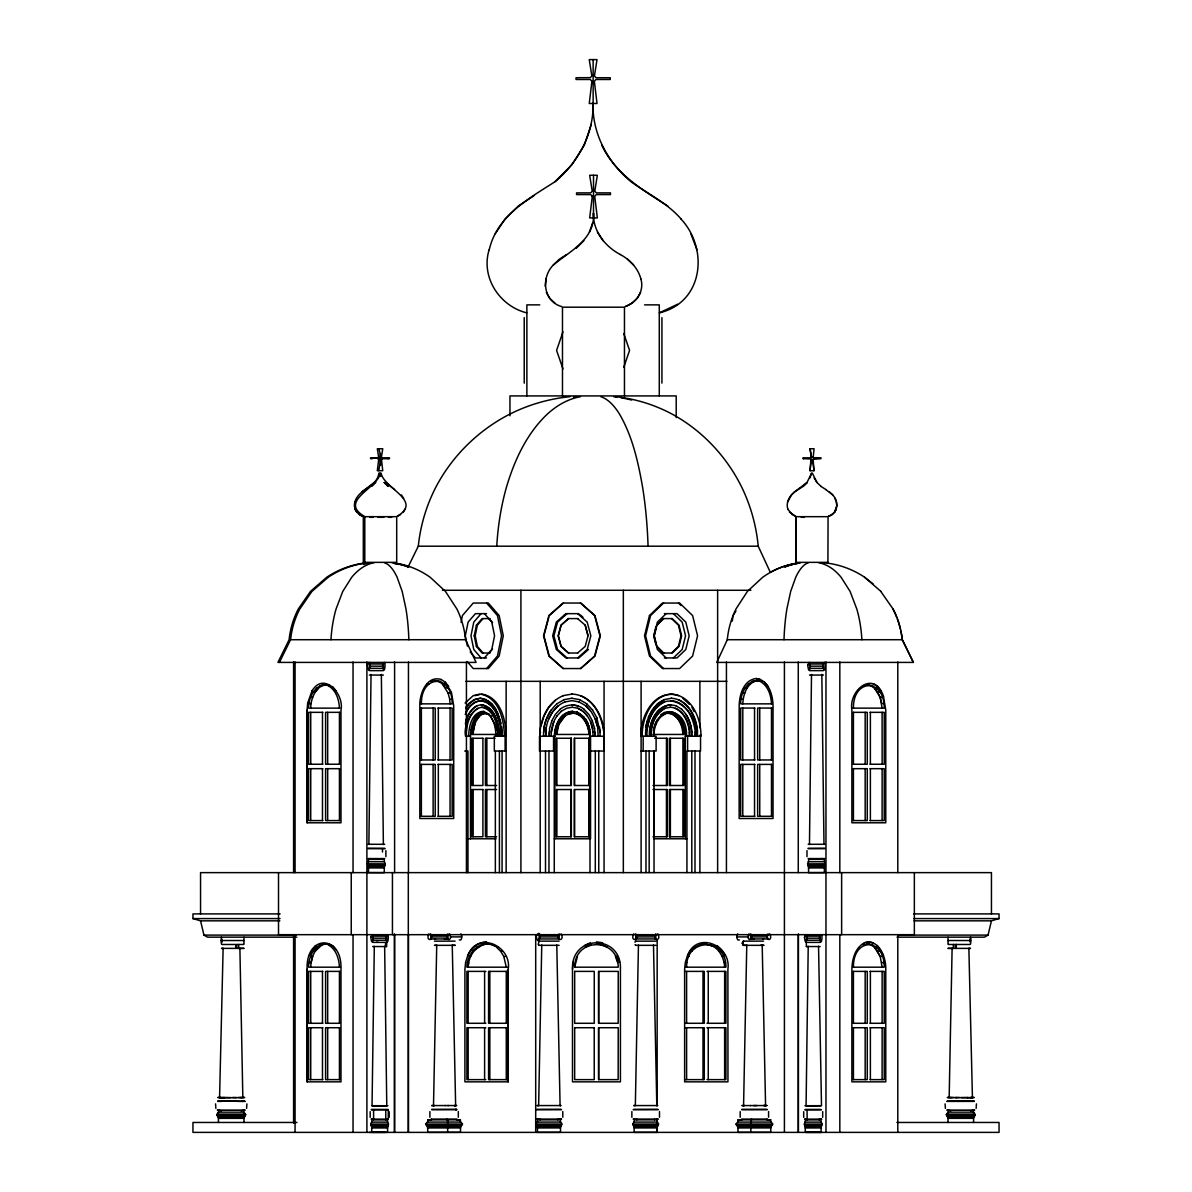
<?xml version="1.0" encoding="UTF-8"?>
<svg xmlns="http://www.w3.org/2000/svg" width="1192" height="1192" viewBox="0 0 1192 1192"><rect width="100%" height="100%" fill="white"/><g stroke="black" fill="none" stroke-linecap="round" stroke-linejoin="round"><path stroke-width="1.5" d="M368.417 866.48L368.507 872.604L384.256 872.633L384.36 866.509M368.507 861.727L368.522 859.372L384.271 859.402L384.271 861.756M370.31 859.372L370.31 858.568M371.695 1126.574L371.785 1132.326L387.549 1132.355L387.638 1126.604M371.8 1122.104L371.8 1119.884L387.549 1119.914L387.549 1122.134M373.588 1119.884L373.603 1109.856M382.468 859.402L382.468 858.583M382.483 852.012L382.483 848.719M385.761 1119.914L385.761 1109.871M386.402 942.395L386.402 946.552L386.64 942.395L372.932 942.38M371.368 1109.841L388.279 1109.886L388.279 1119.154L387.117 1119.154M948.013 1122.462L948.013 1118.319M948.013 1112.881L948.013 1110.78L973.536 1110.81L973.536 1112.881M948.013 943.826L948.013 937.225M950.918 1110.81L946.835 1110.08L974.698 1110.08L970.616 1110.81M968.977 948.355L970.482 948.37L953.54 948.385L953.54 944.481L948.281 944.481M970.616 943.826L970.616 937.225M973.536 1122.462L973.685 1117.083M809.472 844.487L811.499 674.419M371.04 674.389L368.879 844.457M374.303 946.269L372.038 1105.863L386.774 1105.893L384.643 946.284M808.221 946.284L806.075 1105.893L821.497 1105.699L818.546 946.269M538.635 1105.729L541.749 945.003M635.336 1105.729L638.45 945.003M433.501 1105.729L436.734 945.003M743.57 1105.729L746.773 945.003M236.761 1097.668L219.566 1097.653L223.127 948.43M949.16 1097.653L952.11 948.43M430.58 933.857C434.469 941.397 425.052 941.397 428.926 933.857M449.622 933.828C453.496 941.367 444.095 941.367 447.968 933.828M460.917 933.828C462.317 935.392 462.138 941.382 459.278 939.937M739.398 939.966C736.537 941.427 736.343 935.422 737.744 933.857M750.692 933.857C754.581 941.397 745.164 941.397 749.053 933.857M769.734 933.828C773.623 941.367 764.206 941.367 768.08 933.828M808.504 866.509L808.593 872.633L824.357 872.604L824.447 866.48M805.226 1126.604L805.315 1132.355L821.064 1132.326L821.169 1126.574M470.929 729.817L470.482 736.254L465.55 736.254C462.377 720.147 480.912 693.491 493.965 715.93M468.62 736.254C468.933 726.926 471.362 713.323 482.313 711.4C493.264 713.323 495.693 726.926 496.006 736.254M483.863 713.293L488.839 713.993L484.175 713.218C474.744 714.813 472.136 726.315 471.719 734.451L496.617 734.451M473.179 734.451C473.537 726.315 476.174 714.813 485.606 713.218L488.824 713.993M489.256 249.694C496.885 216.169 528.384 198.796 555.025 181.706C578.239 162.365 594.048 133.623 593.02 102.929C592.007 133.623 607.816 162.35 630.985 181.706C647.912 193.894 667.267 202.998 681.094 219.015M561.641 306.582C543.179 301.382 540.885 277.498 553.297 265.011C570.059 250.961 595.404 239.22 593.467 213.13C592.782 230.98 605.074 246.55 620.332 254.537M312.08 690.809C323.911 671.156 344.443 694.131 340.986 710.119L340.986 822.793L307.089 822.793L307.089 710.119L307.655 703.057L312.051 690.809M323.658 684.893L330.11 685.653C316.685 681.064 308.251 696.56 308.639 708.137L339.809 708.137M310.754 708.137C310.576 697.856 317.459 681.735 330.095 685.653M307.119 969.171C305.644 934.141 342.402 934.156 340.986 969.171L340.986 1081.844L307.089 1081.844L307.089 969.171L307.119 1081.844M332.583 946.359L330.095 944.705C316.67 940.116 308.251 955.611 308.639 967.189L339.809 967.189M310.754 967.189C310.74 957.34 316.67 941.948 328.783 944.422M421.372 703.861C421 673.957 452.528 673.957 452.155 703.861L421 703.861M755.713 680.617L762.18 681.377C748.74 676.788 740.321 692.284 740.694 703.861L771.865 703.861M742.81 703.861C743.093 694.4 747.354 681.794 758.172 680.543M853.427 708.137C853.055 678.233 884.598 678.233 884.226 708.137L853.055 708.137M853.427 967.189C853.055 937.27 884.598 937.27 884.226 967.189L853.055 967.189M642.19 736.254C641.952 718.344 651.339 695.621 671.588 694.057C691.822 695.621 701.209 718.344 700.971 736.254L685.326 736.254C685.668 725.511 678.963 709.121 665.851 712.011M645.602 736.254C645.051 722.024 651.055 706.185 664.436 699.659M646.735 730.622L649.312 718.97L653.067 711.594M646.973 736.254C646.422 722.948 652.009 708.093 664.525 701.969M649.521 736.254C648.046 721.428 659.161 700.419 676.46 705.947M649.729 736.254C648.94 722.993 655.972 706.156 670.753 704.815M651.324 736.254C650.743 725.436 655.227 713.278 665.374 708.257M653.618 736.254C652.441 704.323 687.695 704.323 686.518 736.254M653.916 734.451C654.244 726.509 657.448 717.673 665.002 713.993L660.487 716.258L661.381 716.258M750.632 936.912L750.438 938.968L768.021 938.938L767.156 936.882L768.021 934.826L750.438 934.856L750.632 936.912L767.156 936.882M825.207 863.813L825.073 865.198L807.863 865.228L807.744 863.857M385.12 863.857L385.001 865.228L367.777 865.198L367.657 863.813M539.827 736.254C539.812 719.953 547.366 701.984 563.369 695.666M540.497 732.126L539.827 735.255M543.537 736.254C543.299 724.14 547.843 711.803 557.066 703.742M546.234 727.358L545.653 736.254C545.191 722.561 551.643 707.512 564.844 701.969M549.259 731.977L549.259 736.254L549.616 728.312L551.836 720.847M551.226 736.254C550.928 729.027 552.82 721.831 557.081 715.93M551.389 732.111L553.758 721.935M554.399 736.254C554.34 725.436 560.404 711.847 572.682 711.4C560.627 712.175 554.727 725.555 554.816 736.254L554.816 838.781M572.249 713.293L572.965 713.218C562.445 713.814 556.619 724.885 556.411 734.451L589.206 734.451C588.997 725.004 583.216 713.621 572.667 713.218M556.753 734.451L558.795 724.662L564.829 716.258L561.447 719.894M821.929 1124.071L821.795 1125.367L804.585 1125.397L804.451 1124.101M388.398 1124.101L388.279 1125.397L371.07 1125.367L370.935 1124.071M537.368 1126.589L537.518 1132.385L560.449 1132.355L560.598 1126.559M634.084 1126.589L634.218 1132.385L657.164 1132.355L657.299 1126.559M488.333 943.945C475.846 942.961 467.055 955.731 466.906 967.189L507.539 967.189M686.607 967.189C685.907 937.374 726.628 937.374 725.913 967.189L685.34 967.189M574.663 967.189C574.678 937.165 618.201 937.165 618.231 967.189L574.663 967.189L577.45 956.431M572.488 969.171C571.013 934.036 621.881 934.066 620.421 969.171L620.421 1081.844L572.488 1081.844L572.488 969.171L573.292 962.093M378.788 470.706C380.203 460.797 383.168 455.925 370.563 458.711L370.563 457.832C380.293 458.905 382.036 458.667 378.788 448.758M489.152 249.694C480.585 277.2 499.612 306.165 526.76 312.87M810.113 470.706L810.888 459.322M244.151 1117.053L243.988 1118.334L218.464 1118.334L218.315 1117.053M354.888 502.026C352.608 509.073 358.405 516.047 365.348 516.941M545.206 286.155L546.13 278.719M787.599 502.026L791.458 494.963L794.543 491.998C789.447 495.842 785.677 502.681 787.837 509.088M561.7 1124.041L561.507 1125.337L536.46 1125.382L536.266 1124.071M658.401 1124.041L658.222 1125.337L633.161 1125.382L632.967 1124.071M732.29 621.077L733.08 615.564L735.971 610.87M427.585 1126.589L427.794 1132.385L460.425 1132.355L460.619 1126.559M737.863 1126.589L738.072 1132.385L770.702 1132.355L770.896 1126.559M824.864 865.198L824.67 866.48L808.28 866.509L808.087 865.228M384.778 865.228L384.584 866.509L368.194 866.48L368 865.198M388.056 1125.397L387.862 1126.604L371.472 1126.574L371.278 1125.367M821.586 1125.367L821.392 1126.574L804.987 1126.604L804.809 1125.397M380.486 453.66L380.725 457.832L389.501 457.832L389.501 458.711L380.725 458.711L380.606 465.163M245.388 1114.699L245.18 1115.95L217.287 1115.95L217.078 1114.699M974.713 1115.921L974.922 1114.729M400.601 514.572L397.13 516.36C423.369 500.849 383.541 488.273 381.127 473.12M831.971 514.572L828.351 516.36C837.961 513.856 839.317 501.266 832.627 494.963M369.833 666.149L369.416 668.325L383.362 668.354L383.362 664.004L369.416 663.974L369.833 666.149L382.945 666.179M809.919 666.179L809.502 668.354L823.448 668.325L823.448 663.974L809.502 664.004L809.919 666.179L823.016 666.149M385.88 856.69L385.88 850.641M806.984 850.641L806.984 856.69M377.864 457.832L378.639 456.923L377.313 448.758L382.751 448.758L381.44 456.923L382.2 457.832M810.649 457.832L803.214 457.832L803.214 458.711L810.739 458.935M215.558 1103.896L215.856 1108.396M461.051 622.313L462.422 615.564L473.239 603.048L488.348 603.048L499.165 615.564L503.292 635.798L499.165 656.047L488.348 668.548L473.239 668.548L467.234 661.605M490.091 653.022L482.104 653.022L476.413 646.437L474.237 635.798L476.413 625.159L482.104 618.588L490.091 618.588M483.058 653.022L477.366 646.437L475.206 635.798L477.366 625.159L483.058 618.588M462.198 1124.041L461.93 1125.337L426.289 1125.382L426.021 1124.071M772.476 1124.041L772.207 1125.337L750.498 1125.382L736.552 1125.367L736.284 1124.071M945.092 1103.896L945.39 1108.396M373.126 938.164L372.694 940.205L386.64 940.235L386.64 936.137L372.694 936.122L373.126 938.164L386.223 938.178M806.641 938.178L806.224 940.235L820.171 940.205L820.156 936.122L806.224 936.137L806.641 938.178L819.738 938.164M370.19 1111.644L370.19 1117.321M389.158 1117.366L389.158 1111.674M803.691 1111.674L803.706 1117.366M822.674 1117.321L822.674 1111.644M561.194 1125.337L560.925 1126.559L537.041 1126.589L536.773 1125.367M657.895 1125.337L657.626 1126.559L633.757 1126.589L633.473 1125.367M465.342 723.827C466.862 716.779 470.438 709.717 476.815 705.947M470.959 729.817C472.241 722.382 475.489 712.488 484.175 711.4L480.644 712.25L477.336 714.738L474.505 718.687M896.995 937.15L984.503 937.15L988.049 935.094L991.446 920.835L999.045 918.585L999.045 913.906L913.713 913.906M655.883 644.663L653.708 635.798L655.883 626.932M663.75 653.022L656.926 646.437L654.319 635.798L656.926 625.159L663.75 618.588M671.588 653.022L678.412 646.437L681.019 635.798L678.412 625.159L671.588 618.588M656.926 646.437L663.139 653.022L672.199 653.022L679.023 646.437L681.63 635.798L679.023 625.159L672.199 618.588L663.139 618.588L656.926 625.159M548.841 617.247L543.91 635.798L549.288 656.047L563.414 668.548M577.777 653.022L568.405 653.022L560.985 646.437L558.154 635.798L560.985 625.159L568.405 618.588L577.777 618.588M568.614 653.022L561.194 646.437L558.363 635.798L561.194 625.159L568.614 618.588M577.569 618.588L585.197 625.159L588.029 635.798L585.197 646.437L577.569 653.022M244.822 1115.936L244.509 1117.053L217.942 1117.083L217.644 1115.921M974.356 1115.95L974.058 1117.053L947.491 1117.068L947.178 1115.921M645.632 726.807L647.584 719.67M651.607 727.135C653.186 719.923 656.896 712.488 663.706 709.002M653.782 728.848L654.527 726.047M541.093 725.853L544.029 715.99L548.856 707.243L555.412 700.24M555.412 729.817L557.2 723.827M539.44 936.912L538.829 938.968L559.137 938.938L559.137 934.826L538.829 934.856L539.44 936.912L558.452 936.882M636.141 936.912L635.53 938.968L655.838 938.938L655.838 934.826L635.53 934.856L636.141 936.912L655.168 936.882M562.788 1117.247L562.788 1111.525M631.864 1111.57L631.864 1117.291M659.504 1117.247L659.489 1111.525M429.895 1111.57L429.895 1117.291M458.309 1117.247L458.309 1111.525M740.172 1111.555L740.172 1117.276M768.587 1117.262L768.572 1111.54M461.483 1125.337L461.08 1126.559L427.123 1126.589L426.736 1125.367M771.746 1125.337L771.358 1126.559L750.677 1126.589L737.401 1126.589L736.999 1125.367M467.815 955.507L465.655 962.093L464.91 969.171L464.91 1081.844L508.269 1081.844L508.269 969.171C511.815 945.479 477.262 930.401 467.815 955.507C471.272 948.176 478.156 942.082 486.574 941.859M491.387 944.451C478.335 941.322 468.158 955.284 468.158 967.189L468.635 962.555L467.383 962.555M687.531 955.507L685.37 962.093L684.625 969.171L684.625 1081.844L727.954 1081.844L727.895 969.171C731.53 945.479 696.933 930.401 687.531 955.507L690.973 949.86M382.2 458.711L381.5 459.576L382.751 470.706L377.313 470.706L378.669 459.62L377.864 458.711M591.411 124.102L584.289 145.201L571.981 164.675L555.025 181.706M812.989 459.322L820.811 458.711L820.677 457.832M378.892 473.12C376.97 487.543 358.39 488.75 354.903 502.026M380.367 473.12C377.968 488.273 338.141 500.834 364.365 516.36M589.474 232.023L592.722 222.591M562.982 331.838L556.59 350.388L562.982 368.939M623.759 367.255L629.57 350.388L623.759 333.522M809.919 477.977L811.588 473.12L807.029 482.462L794.394 491.998L803.184 486.381L807.178 482.462L803.184 486.381M222.204 940.533L221.518 942.455L221.518 938.626M970.482 942.44L970.482 938.596M969.796 940.533L970.482 938.626M246.61 1108.396L246.908 1103.896M976.144 1108.396L976.442 1103.896M634.934 942.202L635.887 941.159M386.178 945.941C385.105 948.623 385.463 939.713 386.282 943.438M465.238 714.544C467.89 707.735 473.522 701.269 481.225 700.658L486.738 701.969L491.774 705.753L494.918 710.134M465.685 720.847C468.158 713.561 472.986 705.262 481.568 704.815C495.395 707.199 499.433 724.11 499.075 736.254M431.325 936.912L430.461 938.968L448.043 938.938L448.043 934.826L430.446 934.856L431.325 936.912L447.149 936.882M800.741 562.758A88.566 82.963 -90 0 0 762.701 577.256L747.414 591.396L735.926 609.067A84.811 79.447 -90 0 0 727.299 639.717L716.794 662.409L913.459 662.409L902.284 639.717A84.811 84.468 -90 0 0 900.765 630.896M309.384 955.507L315.582 945.524M279.405 662.409L290.58 639.717A84.811 84.468 90 0 1 299.758 609.067L311.961 591.396L328.217 577.256A88.566 88.193 -90 0 1 368.656 562.758M407.858 567.422L418.303 546.204A164.749 164.064 90 0 1 436.123 486.649C452.483 455.702 478.439 430.238 509.565 414.25A172.408 171.693 -90 0 1 569.97 396.698M648.076 717.882L652.084 710M551.047 710C546.934 716.556 543.552 724.513 543.686 732.111M548.737 718.97L552.805 711.594L558.288 705.753M551.762 720.847L555.427 714.336L560.225 709.225M403.298 512.083L405.012 509.088M640.625 292.457L637.303 298.268L632.058 303.096L625.308 306.582C636.632 302.768 644.649 290.58 640.789 278.719M836.397 509.088L834.534 512.083L836.829 505.84L836.337 502.026M495.276 233.721L505.035 219.015L518.177 206.127L534.12 195.592M810.575 457.668L811.424 456.923L810.113 448.758M559.122 933.828C554.727 941.412 565.455 941.397 561.03 933.828M633.846 933.857C629.436 941.442 640.164 941.427 635.753 933.857M655.838 933.828C651.428 941.412 662.156 941.397 657.731 933.828M465.103 703.042L473.209 695.666L479.929 694.057C498.882 696.962 504.186 719.953 504.41 736.254M465.848 707.497L468.56 703.742L473.984 699.659L479.929 698.244C496.811 701 501.877 721.488 501.564 736.254M465.655 708.748L469.261 703.742L474.684 699.659L480.629 698.244L486.574 699.659M465.893 711.594L470.08 705.753L475.116 701.969L480.629 700.658C496.393 703.28 501.057 722.456 500.759 736.254M216.795 1114.729L218.151 1112.881L244.315 1112.881L245.671 1114.729L216.795 1114.729L218.151 1112.866M946.329 1114.729L947.685 1112.881L973.849 1112.881L975.205 1114.729L946.329 1114.729L947.685 1112.851M320.052 944.705L322.138 944.705L315.195 951.186L313.094 951.186M653.156 708.748L657.477 703.742L662.692 700.479M654.065 710.432C670.753 686.264 699.957 713.784 695.308 736.254M481.091 613.657L473.775 622.12L470.989 635.798L473.775 649.491L481.091 657.939M484.444 657.939L491.76 649.491L494.561 635.798L491.76 622.12L484.444 613.657M489.122 653.022L492.534 649.074M486.619 668.548L497.437 656.047L501.564 635.798L497.437 615.564L486.619 603.048M556.917 715.93L561.462 711.237M560.046 718.687L563.742 714.738M576.123 248.338L583.856 240.724M374.333 482.462L361.683 491.998M371.829 486.381L375.808 482.462M692.299 951.186L691.032 951.186C694.847 946.537 700.643 943.423 706.752 943.945M487.856 943.855L482.76 944.705L472.598 951.186M691.032 951.186L695.145 947.193L696.411 947.193M663.557 603.048L650.564 615.564L645.602 635.798L650.564 656.047L663.557 668.548M666.149 613.657L657.373 622.12L654.021 635.798L657.373 649.491L666.149 657.939M673.405 657.939L682.182 649.491L685.549 635.798L682.182 622.12L673.405 613.657M553.326 265.011L559.316 259.245L566.587 254.537M677.563 304.243L659.295 312.87C703.31 302.604 708.972 248.949 681.005 219.015M831.822 514.572L834.683 512.083M549.288 615.564L563.414 603.048M567.094 613.657L557.543 622.12L553.908 635.798L557.543 649.491L567.094 657.939M577.658 657.939L587.194 649.491L590.845 635.798L587.194 622.12L577.658 613.657M588.431 649.491L578.88 657.939L565.857 657.939L556.321 649.491L552.671 635.798L556.321 622.12L565.857 613.657L578.88 613.657M580.474 668.548L594.585 656.047L599.978 635.798L594.585 615.564L580.474 603.048M813.927 470.706L813.138 459.322M478.007 708.257C469.931 713.174 466.951 723.186 466.296 732.111L465.55 732.111M864.438 942.798C855.051 947.774 852.146 959.292 851.878 969.171L851.878 1081.844L885.775 1081.844L885.775 969.171C886.148 957.519 879.115 938.402 864.423 942.798L868.834 941.859L873.2 942.798M660.666 714.738L664.6 712.25M556.917 703.742L564.144 699.659M560.151 709.225C567.034 703.682 577.137 703.608 584.005 709.225M561.298 711.237L566.647 708.257L572.264 707.228M812.572 459.62L814.076 470.706L809.964 470.706L811.32 459.62L810.515 458.711M584.467 945.524L590.249 942.798M585.525 947.193L590.815 944.705M243.719 944.466L238.46 944.481L238.46 948.385L238.46 944.481L221.906 944.481M539.171 941.159L538.233 944.288M763.536 941.129L743.629 941.159L742.571 942.708L743.644 945.345L764.027 945.316L760.615 945.316M474.938 695.666L479.586 694.549M485.606 713.218L480.942 713.993M743.629 941.159L741.99 943.244L743.644 945.345M326.131 684.819L320.052 685.653M437.151 680.617L430.685 681.377L432.785 681.377M756.101 678.531C743.51 680.081 739.338 695.025 739.174 705.843L739.144 818.517L773.042 818.517L773.042 705.843C772.893 695.01 768.706 680.066 756.115 678.531L760.481 679.47M864.081 685.37L869.206 684.893M663.989 699.659L671.588 698.244M664.898 708.257L670.545 707.228M664.108 713.993C676.207 709.925 684.029 724.14 683.821 734.451L653.007 734.451M562.997 695.666L572.13 694.057M563.995 699.659L571.907 698.244M564.725 701.969L572.041 700.658L579.223 701.969M572.965 713.218L568.763 713.993M968.872 948.43L972.434 1097.653L961.318 1097.668M741.782 1109.752L767.246 1109.722M741.782 1119.854L741.498 1119.094L767.246 1119.064M434.454 938.968L435.602 938.968M434.454 941.159L455.106 941.129M970.094 944.481L953.54 944.481L953.54 948.385L947.893 948.37L953.54 948.355M217.763 1101.393L221.369 1101.408M245.165 1101.393L220.296 1100.991M431.221 1119.094L456.983 1119.064M242.84 1097.653L239.89 948.43M766.873 1109.29L741.871 1109.305M368.134 844.279L384.703 844.308M368.134 848.227L384.703 848.257M808.161 848.734L824.775 848.689M808.161 858.598L824.775 858.568M762.88 938.953L763.536 938.938M219.477 1097.504L220.267 1097.504L217.763 1097.504L224.811 1097.668M949.726 1097.653L947.297 1097.504L951.335 1097.504M244.613 1100.976L241.767 1100.991M974.236 1100.976L947.387 1100.976M387.936 1105.729L371.889 1105.699M433.754 1105.565L434.186 1105.58M744.061 1105.565L744.434 1105.58M431.713 1109.305L456.536 1109.275L455.776 1109.29M804.883 1109.871L821.497 1109.841M809.502 670.649L823.448 670.634M809.502 675.074L823.448 675.044M808.206 844.308L824.775 844.279M823.985 844.457L821.824 674.389M808.206 848.257L824.775 848.227M808.593 867.94L824.357 867.91M538.829 941.159L559.137 941.129M635.53 941.159L655.838 941.129M819.932 942.38L806.224 942.395L806.462 946.552M452.632 945.331L455.329 945.316L434.454 945.345L436.108 945.345M538.829 945.345L559.137 945.316M635.545 945.345L655.838 945.316M745.864 945.331L743.152 945.331L743.152 941.159M806.224 946.552L820.171 946.537M223.023 948.355L221.518 948.37L244.107 948.37L238.46 948.355M240.665 1097.504L244.703 1097.504L242.274 1097.653M238.475 1097.519L241.767 1097.504M241.44 1097.653L232.678 1097.519M970.154 1097.519L974.236 1097.504L971.703 1097.489L972.523 1097.504M971.257 1097.653L967.189 1097.668M243.302 1101.393L217.763 1100.976M445.435 1105.55L431.638 1105.58L434.335 1105.58M454.212 1105.55L456.551 1105.55L447.775 1105.55M753.627 1105.565L765.175 1105.55M743.912 1105.565L741.871 1105.58L750.617 1105.565M763.357 1105.55L766.873 1105.55L764.31 1105.55M820.975 1105.699L804.928 1105.729M455.553 1109.722L456.968 1109.722L431.817 1109.752M561.074 1109.275L536.951 1109.305M536.445 1109.752L561.492 1109.722M633.161 1109.752L658.193 1109.722M820.826 1109.409L805.39 1109.439M536.46 1119.094L561.507 1119.064M633.161 1119.094L658.207 1119.064M427.794 1122.089L427.794 1119.854L447.656 1119.824L460.41 1119.824L460.41 1122.059M456.804 1119.824L460.41 1119.824M805.747 1119.154L804.585 1119.154L821.795 1119.124L820.632 1119.124M738.057 1122.089L738.057 1119.854L741.677 1119.854M738.057 1119.854L770.688 1119.824L770.688 1122.059M427.794 1127.945L460.425 1127.915M537.518 1127.945L560.449 1127.915M634.218 1127.945L657.15 1127.915M770.688 1127.915L738.072 1127.945M805.315 1127.96L821.064 1127.93M369.296 1132.385L385.046 1132.355M539.752 304.869L526.879 304.869L526.879 395.923M644.559 304.869L659.28 304.869L659.28 395.923M813.302 457.668L820.811 457.832M369.907 517.298L373.081 517.298M377.685 517.298L383.839 517.298M388.443 517.298L391.602 517.298M801.262 517.298L804.421 517.298M418.303 546.204L758.216 546.204L770.315 572.324M828.067 562.356L796.167 562.356L796.167 516.672L828.067 516.672L827.918 562.356M442.396 590.278L750.9 590.278M486.515 613.657L475.414 613.657L468.098 622.12L465.297 635.798L467.398 646.064M664.361 613.657L677.011 613.657L685.802 622.12L689.155 635.798L685.802 649.491L677.011 657.939L664.361 657.939M476.413 625.159L477.366 625.159M585.197 625.159L588.029 635.798M474.237 635.798L475.206 635.798M290.58 639.717L465.565 639.717L476.07 662.409L277.93 662.409L289.105 639.717A84.811 84.468 -90 0 1 298.268 609.067L310.486 591.396L326.742 577.256A88.566 88.193 90 0 1 367.181 562.758M727.299 639.717L902.284 639.717L913.31 662.409M476.413 646.437L477.366 646.437M486.515 657.939L475.414 657.939L470.184 651.905M434.678 680.543L440.757 681.377M465.923 681.332L726.926 681.332M752.107 681.377L754.193 681.377M426.974 683.865L429.046 683.865M444.482 683.865L442.396 683.865L438.671 681.377M748.382 683.865L750.468 683.865M866.748 684.819L872.812 685.653M447.715 687.858L445.629 687.858L442.396 683.865L448.118 693.103L449.697 699.227L451.783 699.227M745.149 687.858L747.235 687.858M316.327 688.142L318.398 688.142L315.195 692.135L313.094 692.135M876.537 688.142L874.466 688.142L870.726 685.653M882.14 708.137L880.188 697.38L874.466 688.142L877.67 692.135L879.771 692.135M448.118 693.103L450.203 693.103M742.661 693.103L744.732 693.103M310.59 697.38L312.676 697.38M877.67 692.135L880.158 697.38L882.259 697.38M741.081 699.227L743.167 699.227M309.011 703.518L311.097 703.518M883.838 703.518L881.767 703.518L880.158 697.38M421.014 708.063L435.214 708.063L435.214 759.96L421.014 759.96M437.956 708.063L452.155 708.063L452.155 759.96L437.956 759.96M754.909 708.063L740.694 708.063L740.694 759.96L754.909 759.96M771.85 708.063L757.65 708.063L757.65 759.96L771.85 759.96M322.853 712.339L308.639 712.339L308.639 764.236L322.853 764.236M339.78 712.339L325.595 712.339L325.595 764.236L339.78 764.236M853.085 712.339L867.269 712.339L867.269 764.236L853.085 764.236M870.011 712.339L884.226 712.339L884.226 764.236L870.011 764.236M667.595 713.293L668.861 713.218M577.166 713.993C583.558 716.452 588.908 726.122 588.908 734.451M672.735 713.993L667.967 713.218M477.932 716.258L479.363 716.258L476.77 719.894L475.325 719.894M487.394 713.993L491.834 716.258M682.912 734.451C682.584 726.524 679.38 717.673 671.841 713.993L676.356 716.258M658.237 719.894L657.328 719.894L654.929 724.662L655.809 724.662M675.447 716.258L679.5 719.894M473.298 724.662L474.729 724.662L473.477 730.234L472.032 730.234M558.482 724.662L556.813 730.234M681.913 724.662L678.591 719.894M653.38 730.234L654.289 730.234M682.539 730.234L683.448 730.234M481.225 704.815C493.995 706.364 497.585 721.935 499.075 731.977M501.564 732.111L502.264 736.254M590.621 721.935L593.154 732.111M594.883 731.977L594.957 736.254L594.54 728.312M599.472 726.807L600.127 732.111L596.805 717.882M651.324 732.111L650.847 736.254M675.238 708.257C685.698 713.248 689.572 726.122 689.766 736.254M685.907 714.336C689.87 720.996 692.045 728.759 691.792 736.254M678.278 699.659C692.016 706.081 697.305 722.754 697.558 736.254M670.753 700.658C686.577 701.507 693.908 719.253 695.308 732.246M504.41 735.255L506.138 735.255C505.691 719.253 500.267 696.843 481.657 694.057M580.519 695.666C596.238 701.999 603.033 720.102 604.061 735.255C604.12 716.63 592.35 694.772 571.758 694.057M642.19 735.255L641.102 735.255C640.238 715.468 655.496 687.993 678.546 695.666M699.883 735.255L700.971 735.255M506.138 736.254L494.322 736.254L494.322 751.034L506.138 751.034M554.816 736.254L539.499 736.254L539.499 751.034L554.265 751.034L554.265 872.633M604.061 736.254L589.772 736.254L589.772 751.034L604.061 751.034M641.102 736.254L656.107 736.254L656.107 751.034L641.102 751.034M495.023 738.265L485.427 738.265L485.427 785.498L496.617 785.498M654.691 738.265L667.356 738.265L667.356 785.498L653.007 785.498M464.701 751.034L467.964 751.034L467.964 872.633M421.014 764.4L435.214 764.4L435.214 816.297L421.014 816.297M437.956 764.4L452.155 764.4L452.155 816.297L437.956 816.297M754.909 764.4L740.694 764.4L740.694 816.297L754.909 816.297M771.85 764.4L757.65 764.4L757.65 816.297L771.85 816.297M322.853 768.676L308.639 768.676L308.639 820.573L322.853 820.573M339.78 768.676L325.595 768.676L325.595 820.573L339.78 820.573M853.085 768.676L867.269 768.676L867.269 820.573L853.085 820.573M870.011 768.676L884.226 768.676L884.226 820.573L870.011 820.573M669.472 785.498L683.821 785.498L683.821 738.265L669.472 738.265L669.487 785.498M496.617 789.536L485.427 789.536L485.427 836.769L496.617 836.769M653.007 789.536L667.356 789.536L667.356 836.769L653.007 836.769M669.472 836.769L683.821 836.769L683.821 789.536L669.472 789.536L669.487 836.769M467.964 838.781L496.051 838.781M554.265 838.781L590.547 838.781L590.547 736.254L588.595 725.317L589.936 729.817M654.035 838.781L686.935 838.781M280.135 913.906L192.955 913.906L192.955 918.585L200.554 920.835L279.837 920.835M192.955 918.585L280.046 918.585M913.802 918.585L999.045 918.585M914.011 920.835L991.446 920.835M200.554 920.835L203.951 935.094L296.167 935.094M897.68 935.094L988.049 935.094M450.442 936.882L461.736 936.882M736.924 936.912L748.218 936.912M296.868 937.15L207.497 937.15L203.951 935.094M444.392 938.953L447.119 938.953M751.362 938.968L754.089 938.968M222.621 940.518L221.384 940.518L243.853 940.518M948.147 940.518L970.616 940.533L969.379 940.518M323.658 943.945L326.116 943.855M869.206 943.945L866.748 943.855L872.812 944.705M481.493 944.705L482.76 944.705M486.589 943.855L492.952 944.705L496.095 946.359M699.913 944.705L701.179 944.705M711.356 944.705L710.089 944.705C719.104 948.176 724.304 957.846 724.647 967.189M862.755 944.705L864.841 944.705M316.327 947.193L318.398 947.193M476.725 947.193L477.977 947.193M491.685 944.705L497.72 947.193M716.109 947.193L704.993 943.855M876.537 947.193L874.466 947.193L870.726 944.705M496.468 947.193L500.595 951.186L501.847 951.186M718.97 951.186L720.236 951.186M879.771 951.186L877.684 951.186L874.436 947.193L880.188 956.431L882.14 967.189M310.59 956.431L312.676 956.431L311.127 962.555L309.011 962.555M469.41 956.431L470.661 956.431M500.595 951.186L503.784 956.431L505.035 956.431M687.844 956.431L689.11 956.431M722.158 956.431L723.425 956.431M880.188 956.431L882.259 956.431M685.832 962.555L687.099 962.555M724.17 962.555L725.436 962.555M881.767 962.555L883.838 962.555M322.853 971.391L308.639 971.391L308.639 1023.287L322.853 1023.287M339.78 971.391L325.595 971.391L325.595 1023.287L339.78 1023.287M485.859 971.391L466.906 971.391L466.906 1023.287L485.859 1023.287M507.539 971.391L488.586 971.391L488.586 1023.287L507.539 1023.287M574.663 971.391L594.257 971.391L594.257 1023.287L574.663 1023.287L574.678 971.391M598.622 971.391L618.231 971.391L618.216 1023.287L598.622 1023.287L598.637 971.391L598.652 1023.287M685.34 971.391L704.278 971.391L704.278 1023.287L685.34 1023.287M706.96 971.391L725.913 971.391L725.913 1023.287L706.96 1023.287M853.085 971.391L867.269 971.391L867.269 1023.287L853.085 1023.287M870.011 971.391L884.226 971.391L884.226 1023.287L870.011 1023.287M322.853 1027.727L308.639 1027.727L308.639 1079.624L322.853 1079.624M339.78 1027.727L325.595 1027.727L325.595 1079.624L339.78 1079.624M485.859 1027.727L466.906 1027.727L466.906 1079.624L485.859 1079.624M507.539 1027.727L488.586 1027.727L488.586 1079.624L507.539 1079.624M574.663 1027.727L594.257 1027.727M598.622 1027.727L618.231 1027.727L618.171 1079.624L598.622 1079.624L598.622 1027.727L598.652 1079.624M685.34 1027.727L704.278 1027.727L704.278 1079.624L685.34 1079.624M706.96 1027.727L725.913 1027.727L725.913 1079.624L706.96 1079.624M853.085 1027.727L867.269 1027.727L867.269 1079.624L853.085 1079.624M870.011 1027.727L884.226 1027.727L884.226 1079.624L870.011 1079.624M955.895 1097.519L959.322 1097.519M955.239 1097.668L967.949 1097.519M222.725 1097.519L230.682 1097.668M444.974 1105.55L448.609 1105.55M537.845 1105.58L536.951 1105.58L561.074 1105.55L560.106 1105.55M634.546 1105.58L633.652 1105.58L657.775 1105.55L656.807 1105.55M750.409 1105.58L756.89 1105.565M633.652 1109.305L657.701 1109.275M974.713 1115.95L946.821 1115.95L946.612 1114.699M973.536 1118.334L948.013 1118.334L947.849 1117.053M536.877 1119.094L538.128 1119.094M559.823 1119.064L561.074 1119.064M633.593 1119.094L634.844 1119.094M656.524 1119.064L657.775 1119.064M767.499 1119.824L770.688 1119.824M427.794 1119.854L431.43 1119.854M296.972 1122.462L192.955 1122.462L192.955 1132.385L999.045 1132.385L999.045 1122.462L896.891 1122.462M383.362 670.649L369.416 670.634M369.416 675.044L383.362 675.074M368.09 848.689L385.001 848.734M368.09 858.568L384.703 858.598M368.507 867.91L384.271 867.94M376.627 940.697L377.819 940.712M372.694 946.537L386.64 946.552M950.233 1097.504L953.526 1097.519M950.56 1097.653L956.193 1097.519M220.744 1097.653L222.472 1097.653M454.286 1105.714L455.329 1105.714M387.936 1109.439L371.368 1109.409M387.981 1119.154L371.07 1119.124L372.232 1119.124M371.8 1127.93L387.549 1127.96M806.179 1132.355L821.944 1132.385M383.377 844.487L381.351 674.419M974.236 1101.393L946.835 1101.393M596.432 941.859L602.63 942.798M596.417 943.855L602.049 944.705L607.324 947.193M571.758 698.244L579.67 699.659M572.041 704.815L578.239 705.947M572.115 707.228L577.897 708.257L583.082 711.237L587.462 715.93M572.264 711.4L577.3 712.25L584.08 717.361L577.286 712.25M671.141 698.244C687.918 699.048 696.933 717.122 697.558 732.111M670.068 707.228C682.465 707.75 689.08 721.115 689.766 732.111M883.51 696.471C874.794 669.323 848.466 689.438 851.878 710.119L851.878 822.793L885.775 822.793L885.775 710.119L883.481 696.471M441.129 679.47C426.468 675.089 419.375 694.191 419.822 705.843L419.822 818.517L453.72 818.517L453.72 705.843L451.41 692.194L445.242 682.197M481.568 707.228C494.278 709.478 497.928 725.079 497.571 736.254M635.887 945.345L635.112 944.72M539.186 945.345L538.412 944.72M359.418 514.572L362.889 516.36M579.521 699.659L586.747 703.742M579.088 701.969L585.793 705.753L590.174 710.432M577.733 708.257C586.047 711.833 591.053 720.266 592.856 728.863M576.898 712.25C586.091 716.243 589.995 726.822 590.144 736.254M673.122 712.25L677.101 714.738L683.12 723.827M682.942 698.408L689.497 704.442M676.251 705.947L681.705 709.225M620.302 254.537C629.868 259.677 637.929 268.081 640.834 278.719M825.788 489.569L832.791 494.963L829.543 491.998M820.886 486.381L825.952 489.569M394.567 489.569L385.687 482.462M667.937 206.127C642.428 189.975 615.147 173.66 601.766 145.201M813.197 457.281L814.076 448.758L809.964 448.758L811.275 456.923M873.2 683.746L877.282 686.473L880.784 690.809M760.079 681.377C768.095 685.653 771.12 695.323 771.492 703.861M441.159 679.47L445.212 682.197L448.728 686.532M328.024 685.653C336.025 689.93 339.05 699.6 339.437 708.137M328.024 944.705C336.025 948.981 339.05 958.651 339.437 967.189M487.93 700.673L491.998 703.742L496.498 710M824.208 562.758A88.566 88.193 -90 0 1 864.647 577.256L880.903 591.396M864.498 577.256L873.066 583.827M580.251 614.878L582.977 617.292M812.735 457.013L813.361 457.788M789.417 512.083L795.72 516.36L792.263 514.572L787.703 509.088M554.906 303.096L549.661 298.268L546.338 292.457M627.603 259.245L633.593 265.011M678.516 603.048L681.109 605.551M717.077 945.524L721.562 949.86L725.004 955.507M821.035 486.381L816.907 482.462L812.348 473.12M586.598 703.742L592.618 710M585.659 705.753L591.128 711.594L595.33 718.97L597.833 727.358M583.931 709.225L588.788 714.336L592.379 720.847M489.122 618.588L492.534 622.537M681.496 709.225C687.858 715.006 691.241 723.499 691.792 731.977M764.579 682.197L768.08 686.532M332.508 686.473L336.025 690.809M332.508 945.524L336.025 949.86M877.282 945.524L883.51 955.507M880.754 591.396L893.106 609.067A84.811 84.468 -90 0 1 902.284 639.717M973.849 1112.881L975.205 1114.729M244.315 1112.881L245.671 1114.729M490.404 716.258L495.038 724.662L496.319 730.234M401.406 494.963L403.701 498.345M814.166 477.977L817.056 482.462M597.445 232.023L603.063 240.724M355.007 509.088L356.721 512.083M592.469 710L596.968 717.882M691.911 707.243L694.131 711.624M878.161 952.497L879.413 955.12M497.168 711.579L501.057 723.231M495.961 711.594L499.85 722.322M494.606 717.435L496.513 721.935M834.922 498.345L835.89 500.789M690.868 233.721L696.888 249.694M617.173 955.507L619.557 962.093M615.4 956.431L617.635 962.555M379.652 473.12L380.769 476.353M503.784 956.431L506.287 967.189M595.21 718.97L597.699 727.358L598.16 736.254M592.305 720.847L594.599 728.312M496.9 723.663L497.69 727.135M449.667 699.227L450.084 703.861M501.877 726.807L502.264 732.111M500.998 727.358L501.236 730.622M762.195 944.988L765.577 1105.714M653.484 944.988L656.807 1105.714M556.783 944.988L560.091 1105.714M452.245 944.988L455.642 1105.714M824.342 861.727L824.342 859.372L808.593 859.402L808.593 861.756M822.554 858.568L822.554 859.372M821.064 1122.104L821.064 1119.884L805.315 1119.914L805.315 1122.134M819.277 1119.124L819.277 1119.884M810.396 858.583L810.396 859.402M807.103 1109.871L807.103 1119.914M766.977 1119.064L766.977 1119.824M751.63 1119.094L751.63 1119.854M750.826 1119.854L750.826 1132.385M657.15 1122.059L657.15 1119.824L634.218 1119.854L634.218 1122.089M654.542 1119.064L654.542 1119.824M636.826 1119.094L636.826 1119.854M560.449 1122.059L560.449 1119.824L537.518 1119.854L537.518 1122.089M557.841 1119.064L557.841 1119.824M540.125 1119.094L540.125 1119.854M447.656 1119.824L447.656 1132.355M446.851 1119.064L446.851 1119.824M431.504 1119.094L431.504 1119.854M991.446 913.906L991.446 872.633L200.554 872.633L200.554 913.906M914.353 872.633L914.353 934.677L278.511 934.677L278.511 872.633M897.799 661.977L897.799 872.633M897.799 934.677L897.799 1132.385M882.11 712.339L882.14 764.236M882.14 768.676L882.11 820.573M882.14 971.391L882.11 1023.287M882.14 1027.727L882.11 1079.624M870.383 712.339L870.383 764.236M870.383 768.676L870.383 820.573M870.383 971.391L870.383 1023.287M870.383 1027.727L870.383 1079.624M865.168 712.339L865.183 764.236M865.168 768.676L865.183 820.573M865.168 971.391L865.183 1023.287M865.183 1027.727L865.168 1079.624M853.427 712.339L853.427 764.236M853.427 768.676L853.427 820.573M853.427 971.391L853.427 1023.287M853.427 1027.727L853.427 1079.624M841.627 872.633L841.627 934.677M839.824 661.977L839.824 872.633M839.824 934.677L839.824 1132.385M825.967 661.977L825.967 1132.385M803.363 457.832L803.363 458.711M798.417 933.872L798.417 1132.385M798.268 661.977L798.268 872.633M798.268 934.677L798.268 1132.385M796.018 516.672L796.018 562.356M784.411 661.977L784.411 1132.385M771.492 708.063L771.492 759.96M771.492 764.4L771.492 816.297M759.751 708.063L759.736 759.96M759.736 764.4L759.751 816.297M754.536 708.063L754.536 759.96M754.536 764.4L754.536 816.297M742.81 708.063L742.78 759.96M742.81 764.4L742.78 816.297M726.435 661.977L726.435 872.633M724.647 971.391L724.617 1023.287M724.617 1027.727L724.647 1079.624M717.629 590.278L717.629 872.633M708.257 971.391L708.257 1023.287M708.257 1027.727L708.257 1079.624M703.012 971.391L702.997 1023.287M702.997 1027.727L703.012 1079.624M700.538 736.254L700.538 751.034L686.935 751.034L686.935 872.633M699.883 681.332L699.883 727.82M699.883 751.034L699.883 872.633M697.111 732.111L697.111 736.254M694.996 751.034L694.996 872.633M694.936 732.246L694.936 736.254M691.807 751.034L691.807 872.633M691.569 731.977L691.569 736.254M689.304 732.111L689.304 736.254M687.59 736.254L687.59 751.034M686.607 971.391L686.607 1023.287M686.607 1027.727L686.607 1079.624M685.326 736.254L685.326 838.781M682.912 738.265L682.912 785.498M682.912 789.536L682.912 836.769M676.207 417.587L676.207 395.923L509.952 395.923L509.952 415.785M670.381 738.265L670.381 785.498M670.381 789.536L670.381 836.769M666.462 738.265L666.447 785.498M666.447 789.536L666.462 836.769M661.933 317.638L661.933 383.139M657.164 940.264L657.164 1104.671M657.164 1119.452L657.164 1132.385M654.035 751.034L654.035 872.633M653.916 750.99L653.916 785.498M653.916 789.536L653.916 836.769M649.163 751.034L649.163 872.633M645.975 751.034L645.975 872.633M643.173 736.254L643.173 751.034M641.102 681.332L641.102 872.633M624.459 395.923L624.459 307.193L562.475 307.193L562.475 395.923M623.341 590.278L623.341 872.633M604.061 681.332L604.061 872.633M603.688 735.255L603.837 751.034M599.978 732.111L600.127 736.254M598.757 751.034L598.757 872.633M595.3 751.034L595.3 872.633M594.227 1027.727L594.242 1079.624L574.663 1079.624L574.678 1027.727M593.512 175.269L593.512 217.912M593.139 59.6L593.139 103.495M592.99 732.111L592.99 736.254M589.995 751.034L589.995 872.633M588.908 738.265L588.908 785.498M588.908 789.536L588.908 836.769M574.618 738.265L574.604 785.498M574.604 789.536L574.618 836.769M571.013 738.265L571.013 785.498M571.013 789.536L571.013 836.769M556.724 738.265L556.753 785.498M556.753 789.536L556.724 836.769M553.55 736.254L553.55 751.034M548.961 751.034L548.961 872.633M545.504 751.034L545.504 872.633M540.2 681.332L540.2 872.633M535.7 934.722L535.7 1132.385M524.227 317.638L524.227 383.139M520.919 590.278L520.919 872.633M508.239 969.171L508.239 1081.844M506.287 971.391L506.287 1023.287M506.287 1027.727L506.287 1079.624M506.138 681.332L506.138 872.633M505.11 736.254L505.11 751.034M502.07 751.034L502.07 872.633M499.418 751.034L499.418 872.633M498.733 731.977L498.733 736.254M495.35 751.034L495.35 872.633M489.823 971.391L489.837 1023.287M489.837 1027.727L489.823 1079.624M486.872 738.265L486.858 785.498M486.872 789.536L486.858 836.769M484.608 971.391L484.608 1023.287M484.608 1027.727L484.608 1079.624M473.149 738.265L473.179 785.498M473.179 789.536L473.149 836.769M470.467 736.254L470.482 838.781M468.158 971.391L468.158 1023.287M468.158 1027.727L468.158 1079.624M466.43 661.977L466.43 872.633M450.084 708.063L450.055 759.96M450.084 764.4L450.055 816.297M438.328 708.063L438.328 759.96M438.328 764.4L438.328 816.297M433.113 708.063L433.128 759.96M433.113 764.4L433.128 816.297M421.372 708.063L421.372 759.96M421.372 764.4L421.372 816.297M408.454 661.977L408.454 872.633M408.454 934.677L408.454 1132.385M408.305 872.633L408.305 1132.385M394.597 661.977L394.597 872.633M394.597 934.677L394.597 1132.385M394.448 933.872L394.448 1132.385M392.436 872.633L392.436 934.677M388.026 457.832L388.026 458.711M372.038 457.832L372.038 458.711M366.898 661.977L366.898 1132.385M364.797 562.356L364.797 516.672L396.698 516.672L396.698 562.356L363.322 562.356L363.322 516.672M353.041 661.977L353.041 872.633M353.041 934.677L353.041 1132.385M351.238 872.633L351.238 934.677M339.437 712.339L339.437 764.236M339.437 768.676L339.437 820.573M339.437 971.391L339.437 1023.287M339.437 1027.727L339.437 1079.624M327.681 712.339L327.666 764.236M327.681 768.676L327.666 820.573M327.681 971.391L327.666 1023.287M327.681 1027.727L327.666 1079.624M322.481 712.339L322.481 764.236M322.481 768.676L322.481 820.573M322.481 971.391L322.481 1023.287M322.481 1027.727L322.481 1079.624M310.725 712.339L310.754 764.236M310.754 768.676L310.725 820.573M310.725 971.391L310.754 1023.287M310.754 1027.727L310.725 1079.624M307.119 710.119L307.119 822.793M295.065 661.977L295.065 872.633M295.065 934.677L295.065 1132.385M293.59 661.977L293.59 872.633M293.59 936.525L293.59 1123.147M243.988 937.225L243.988 943.826M243.988 1112.881L243.988 1110.78L218.464 1110.81L218.464 1112.881M243.988 1118.319L243.988 1122.462M241.082 1110.81L245.165 1110.08L217.302 1110.08L221.384 1110.81M221.384 937.225L221.384 943.826M218.464 1118.319L218.464 1122.462M615.564 396.698A172.408 161.501 90 0 1 672.377 414.25C702.192 430.55 726.36 456.268 741.469 486.649A164.749 154.334 90 0 1 758.231 546.204M613.686 396.698A172.408 147.882 -90 0 1 617.307 397.16M620.898 397.726A172.408 147.882 -90 0 1 631.626 400.05M573.501 397.294A172.408 119.319 90 0 1 577.137 396.698M580.489 396.698A172.408 94.779 90 0 0 547.158 414.25C526.73 433.679 514.572 459.978 506.615 486.649A164.749 90.562 90 0 0 496.766 546.204M600.783 396.698A172.408 53.521 -90 0 1 619.602 414.25C632.43 436.376 638.107 461.706 642.503 486.649A164.749 51.137 90 0 1 648.061 546.204M784.962 566.915A88.566 75.96 90 0 1 798.61 563.19M818.785 562.758A88.566 48.678 -90 0 1 841.105 577.256L850.075 591.396L856.824 609.067A84.811 46.622 -90 0 1 861.891 639.717M808.34 562.758A88.566 27.49 90 0 0 795.749 577.256L790.683 591.396L786.869 609.067A84.811 26.328 -90 0 0 784.008 639.717M392.123 562.758A88.566 82.963 90 0 1 430.163 577.256L445.45 591.396L456.938 609.067A84.811 79.447 90 0 1 465.565 639.717M394.254 563.19A88.566 75.96 -90 0 1 407.902 566.915M374.079 562.758A88.566 48.678 90 0 0 351.744 577.256L342.774 591.396L336.04 609.067A84.811 46.622 90 0 0 330.974 639.717M384.509 562.758A88.566 27.49 -90 0 1 397.115 577.256L402.181 591.396L405.995 609.067A84.811 26.328 90 0 1 408.856 639.717M394.03 563.19A88.566 82.963 90 0 1 408.916 566.915M394.328 563.458A88.566 75.96 -90 0 1 398.918 564.486M363.411 564.486A88.566 61.299 90 0 1 366.376 563.637M771.343 571.788A88.566 82.963 -90 0 1 797.21 563.19M784.813 566.915A88.566 75.96 90 0 1 798.461 563.19M892.957 609.067A84.811 84.468 -90 0 1 896.667 617.203M897.308 618.872A84.811 84.468 -90 0 1 900.377 629.153M956.267 944.481L956.267 948.385L956.267 944.481M236.061 946.433C235.733 951.872 235.688 940.92 236.061 946.433M807.729 665.211C809.696 680.677 812.02 654.199 807.729 665.211M822.838 665.181C824.789 680.647 827.114 654.17 822.838 665.181M367.509 665.181C369.445 680.647 371.8 654.184 367.509 665.181M382.602 665.211C384.539 680.677 386.893 654.214 382.602 665.211M370.786 937.255C372.709 951.812 375.093 926.899 370.786 937.255M385.88 937.284C387.817 951.827 390.186 926.929 385.88 937.284M804.451 937.284C806.388 951.827 808.757 926.914 804.451 937.284M819.545 937.255C821.497 951.797 823.851 926.899 819.545 937.255M536.251 936.003C538.799 950.694 542.896 925.603 536.251 936.003M591.917 81.324L589.25 103.495L597.013 103.495L594.361 81.324L595.925 79.492L610.244 79.492L610.244 77.733L595.94 77.733L594.435 75.916L597.013 59.6L589.25 59.6L591.843 75.916L590.353 77.644L576.034 77.733L576.034 79.492L590.353 79.492L591.917 81.324M592.29 196.367L589.668 217.912L597.356 217.912L594.733 196.367L596.283 194.594L610.468 194.594L610.468 192.88L596.298 192.88L594.793 191.107L597.356 175.269L589.668 175.269L592.23 191.107L590.725 192.88L576.555 192.88L576.555 194.594L590.74 194.594L592.29 196.367M649.461 615.564L644.5 635.798L649.461 656.047L662.454 668.548L679.619 668.548L692.612 656.047L697.573 635.798L692.612 615.564L679.619 603.048L662.454 603.048L649.461 615.564M548.916 615.564L543.522 635.798L548.916 656.047L563.026 668.548L580.847 668.548L594.972 656.047L600.351 635.798L594.972 615.564L580.847 603.048L563.026 603.048L548.916 615.564M368.313 861.727L367.479 863.813L385.299 863.857L384.465 861.756L368.313 861.727M808.399 861.756L807.565 863.857L825.386 863.813L824.551 861.727L808.399 861.756M371.606 1122.104L370.757 1124.071L388.577 1124.101L387.743 1122.134L371.606 1122.104M805.122 1122.134L804.272 1124.101L822.107 1124.071L821.258 1122.104L805.122 1122.134M537.234 1122.089L535.998 1124.071L561.953 1124.041L560.732 1122.059L537.234 1122.089M633.935 1122.089L632.714 1124.071L658.669 1124.041L657.433 1122.059L633.935 1122.089M427.392 1122.089L425.648 1124.071L462.57 1124.041L460.827 1122.059L427.392 1122.089M737.654 1122.089L735.911 1124.071L772.833 1124.041L771.09 1122.059L737.654 1122.089M482.909 738.265L471.719 738.265L471.719 785.498L482.909 785.498L482.909 738.265M571.341 738.265L556.411 738.265L556.411 785.498L571.341 785.498L571.341 738.265M589.206 738.265L574.306 738.265L574.306 785.498L589.206 785.498L589.206 738.265M482.909 789.536L471.719 789.536L471.719 836.769L482.909 836.769L482.909 789.536M571.341 789.536L556.411 789.536L556.411 836.769L571.341 836.769L571.326 789.536M589.206 789.536L574.306 789.536L574.306 836.769L589.206 836.769L589.206 789.536M388.19 486.381L384.211 482.462L388.19 486.381M588.148 723.827L585.317 718.687L588.148 723.827"/></g></svg>
